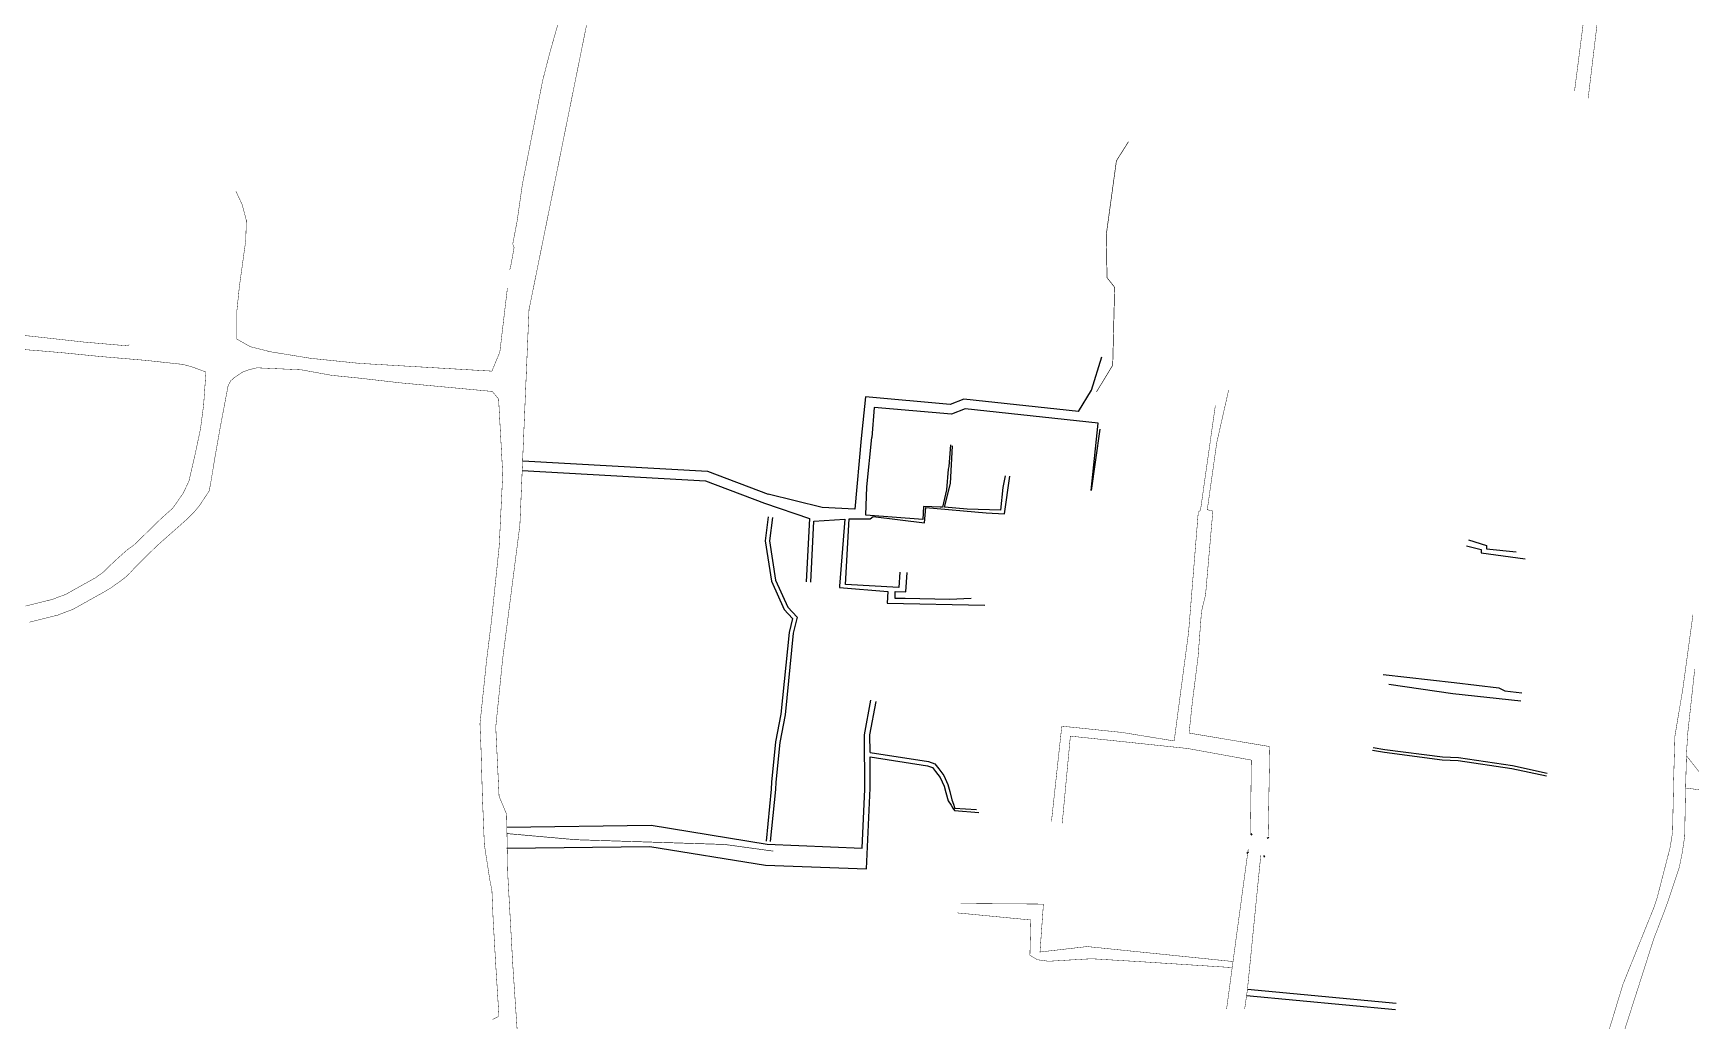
# Model space of a CAD drawing. Header units: metres. Extents: x 375792 to 378704, y 2469502 to 2471712.
# Drawn here: x 376572.8 to 376967.1, y 2470761.5 to 2470996.4 of the extents above; entities that cross this region are included whole.
import ezdxf

# ---------------------------------------------------------------- set-up
doc = ezdxf.new("R2010")
doc.units = ezdxf.units.M
doc.header["$MEASUREMENT"] = 0
for name, pattern in [('X2', [10, 8, -2]), ('X3', [5, 4, -1]), ('X6', [2, 1, -1])]:
    doc.linetypes.add(name, pattern=pattern)
for name, color, linetype in [('DLSS', 1, 'Continuous'), ('DLSS Existing Road Line', 1, 'Continuous'), ('Prived Road', 1, 'Continuous')]:
    doc.layers.add(name, color=color, linetype=linetype)

msp = doc.modelspace()

# ---------------------------------------------------------------- linework, layer by layer
at = {"layer": 'DLSS', "linetype": 'Continuous'}
for p, q in [((376862.74, 2470805.64, 7.48), (376862.47, 2470806.05, 7.48)), ((376862.74, 2470805.64, 7.48), (376862.47, 2470806.05, 7.48)), ((376866.28, 2470804.88, 6.94), (376866.7, 2470805.16, 6.94)), ((376866.28, 2470804.88, 6.94), (376866.7, 2470805.16, 6.94)), ((376861.87, 2470801.55, 7.48), (376861.45, 2470801.28, 7.48)), ((376861.87, 2470801.55, 7.48), (376861.45, 2470801.28, 7.48)), ((376865.41, 2470800.8, 6.94), (376865.69, 2470800.38, 6.94)), ((376865.41, 2470800.8, 6.94), (376865.69, 2470800.38, 6.94))]:
    msp.add_line(p, q, dxfattribs=at)
at = {"layer": 'DLSS', "linetype": 'Continuous', "flags": 128}
for points in [[(376959.31, 2471185.01, 0.1, 0.1, 0), (376955.11, 2471173.34, 0.1, 0.1, 0), (376950.72, 2471160.55, 0.1, 0.1, 0), (376945.85, 2471160.05, 0.1, 0.1, 0), (376943.96, 2471148.51, 0.1, 0.1, 0), (376941.64, 2471135.3, 0.1, 0.1, 0), (376936.96, 2471110.97, 0.1, 0.1, 0), (376935.32, 2471099.9, 0.1, 0.1, 0), (376936.9, 2471098.12, 0.1, 0.1, 0), (376941.04, 2471096.4, 0.1, 0.1, 0), (376947.54, 2471091.24, 0.1, 0.1, 0), (376953.26, 2471075.47, 0.1, 0.1, 0), (376954.53, 2471055.97, 0.1, 0.1, 0), (376951.52, 2471043.09, 0.1, 0.1, 0), (376946.95, 2471016.88, 0.1, 0.1, 0), (376942.64, 2470980.88, 0.1, 0.1, 0)], [(376722.05, 2471110.1, 0.1, 0.1, 0), (376716.45, 2471081.91, 0.1, 0.1, 0), (376717.96, 2471068.65, 0.1, 0.1, 0), (376716.18, 2471048.61, 0.1, 0.1, 0), (376707.06, 2471011.24, 0.1, 0.1, 0), (376690.76, 2470930.61, 0.1, 0.1, 0), (376688.59, 2470879.34, 0.1, 0.1, 0), (376684.48, 2470847.41, 0.1, 0.1, 0), (376682.85, 2470831.34, 0.1, 0.1, 0), (376683.64, 2470814.89, 0.1, 0.1, 0), (376685.43, 2470810.61, 0.1, 0.1, 0), (376685.71, 2470796.32, 0.1, 0.1, 0), (376686.89, 2470774.98, 0.1, 0.1, 0), (376689.44, 2470736.84, 0.1, 0.1, 0), (376690.51, 2470713.64, 0.1, 0.1, 0), (376691.05, 2470690.15, 0.1, 0.1, 0), (376690.72, 2470661.83, 0.1, 0.1, 0), (376690.15, 2470637.94, 0.1, 0.1, 0), (376689.82, 2470620.4, 0.1, 0.1, 0)], [(376927.96, 2471101.4, 0.1, 0.1, 0), (376927.4, 2471100.72, 0.1, 0.1, 0), (376925.69, 2471096.77, 0.1, 0.1, 0), (376932.44, 2471095.6, 0.1, 0.1, 0), (376942.59, 2471092.03, 0.1, 0.1, 0), (376945.4, 2471088.03, 0.1, 0.1, 0), (376950.16, 2471075.34, 0.1, 0.1, 0), (376951.08, 2471056.23, 0.1, 0.1, 0), (376947.45, 2471039.61, 0.1, 0.1, 0), (376942.41, 2471006.06, 0.1, 0.1, 0), (376939.4, 2470982.62, 0.1, 0.1, 0)], [(376947.47, 2470758.83, 0.1, 0.1, 0), (376950.92, 2470770.18, 0.1, 0.1, 0), (376958.25, 2470788.37, 0.1, 0.1, 0), (376959.1, 2470790.95, 0.1, 0.1, 0), (376962.13, 2470802.72, 0.1, 0.1, 0), (376962.71, 2470806.3, 0.1, 0.1, 0), (376962.96, 2470818.64, 0.1, 0.1, 0), (376963.26, 2470829.13, 0.1, 0.1, 0), (376965.12, 2470840.23, 0.1, 0.1, 0), (376967.55, 2470858.03, 0.1, 0.1, 0)], [(376967.97, 2470845.03, 0.1, 0.1, 0), (376966.3, 2470829.7, 0.1, 0.1, 0), (376966.03, 2470825.1, 0.1, 0.1, 0), (376965.78, 2470815.84, 0.1, 0.1, 0), (376965.59, 2470805.35, 0.1, 0.1, 0), (376965.01, 2470801.46, 0.1, 0.1, 0), (376964.3, 2470797.94, 0.1, 0.1, 0), (376961.19, 2470788.67, 0.1, 0.1, 0), (376958.22, 2470780.92, 0.1, 0.1, 0), (376955.53, 2470772.48, 0.1, 0.1, 0), (376950.94, 2470758.16, 0.1, 0.1, 0), (376950.1, 2470751.93, 0.1, 0.1, 0), (376950.42, 2470749.44, 0.1, 0.1, 0), (376951.19, 2470747.91, 0.1, 0.1, 0), (376963.73, 2470746.78, 0.1, 0.1, 0), (376965.78, 2470747.2, 0.1, 0.1, 0), (376970.68, 2470748.3, 0.1, 0.1, 0)], [(376965.81, 2470816.84, 0.1, 0.1, 0), (377003.01, 2470811.98, 0.1, 0.1, 0), (377009.43, 2470815.86, 0.1, 0.1, 0), (377020.42, 2470817.45, 0.1, 0.1, 0), (377026.18, 2470821.74, 0.1, 0.1, 0), (377029.2, 2470831.09, 0.1, 0.1, 0), (377032.31, 2470844.84, 0.1, 0.1, 0)]]:
    msp.add_lwpolyline(points, format="xyseb", dxfattribs=at)
for points, elevation in [([(376710.59, 2471095.65, 0.1, 0.1, 0), (376711.11, 2471095.64, 0.1, 0.1, 0), (376711.78, 2471094.56, 0.1, 0.1, 0), (376711.88, 2471093.95, 0.1, 0.1, 0), (376711.66, 2471093.24, 0.1, 0.1, 0), (376711.67, 2471092.08, 0.1, 0.1, 0), (376711.65, 2471088.13, 0.1, 0.1, 0), (376712.15, 2471083.45, 0.1, 0.1, 0), (376712.81, 2471076.98, 0.1, 0.1, 0), (376713.17, 2471073.5, 0.1, 0.1, 0), (376713.26, 2471070.37, 0.1, 0.1, 0), (376712.38, 2471063.01, 0.1, 0.1, 0), (376711.17, 2471055.47, 0.1, 0.1, 0), (376709.73, 2471046.14, 0.1, 0.1, 0), (376708.27, 2471038.2, 0.1, 0.1, 0), (376700.54, 2471008.74, 0.1, 0.1, 0), (376695.65, 2470991.52, 0.1, 0.1, 0), (376693.99, 2470985.03, 0.1, 0.1, 0), (376689.19, 2470960.46, 0.1, 0.1, 0), (376687.93, 2470951.62, 0.1, 0.1, 0), (376686.89, 2470946.22, 0.1, 0.1, 0), (376687.22, 2470945.44, 0.1, 0.1, 0), (376686.32, 2470940.41, 0.1, 0.1, 0), (376686.07, 2470940.09, 0.1, 0.1, 0)], 5.64), ([(376685.62, 2470935.72, 0.1, 0.1, 0), (376683.82, 2470920.5, 0.1, 0.1, 0), (376681.93, 2470915.99, 0.1, 0.1, 0), (376650.41, 2470917.84, 0.1, 0.1, 0), (376638.82, 2470919.04, 0.1, 0.1, 0), (376629.24, 2470920.6, 0.1, 0.1, 0), (376624.48, 2470921.81, 0.1, 0.1, 0), (376621.27, 2470923.62, 0.1, 0.1, 0), (376621.25, 2470929.93, 0.1, 0.1, 0), (376621.89, 2470936.17, 0.1, 0.1, 0), (376623.4, 2470947.07, 0.1, 0.1, 0), (376623.54, 2470951.85, 0.1, 0.1, 0), (376622.54, 2470955.62, 0.1, 0.1, 0), (376621.06, 2470958.77, 0.1, 0.1, 0)], 5.64), ([(376597.64, 2470922.06, 0.00000201, 0.00000201, 0), (376613.43, 2470920.39, 0.000002, 0.000002, 0), (376617.36, 2470920.2, 0.000002, 0.000002, 0), (376617.88, 2470921.32, 0.000002, 0.000002, 0), (376618.47, 2470925.1, 0.000002, 0.000002, 0), (376619.15, 2470936.26, 0.000002, 0.000002, 0), (376618.57, 2470936.07, 0.000002, 0.000002, 0)], 5.64), ([(376595.68, 2470922.25, 0.1, 0.1, 0), (376595.23, 2470922.01, 0.1, 0.1, 0), (376584.87, 2470922.91, 0.1, 0.1, 0), (376572.7, 2470924.26, 0.1, 0.1, 0), (376561.92, 2470925.39, 0.1, 0.1, 0), (376551.15, 2470926.4, 0.1, 0.1, 0), (376546.5, 2470927.35, 0.1, 0.1, 0), (376541.24, 2470929.34, 0.1, 0.1, 0), (376533.56, 2470931.44, 0.1, 0.1, 0), (376528.95, 2470932.72, 0.1, 0.1, 0), (376523.63, 2470933.89, 0.1, 0.1, 0), (376521.32, 2470934.31, 0.1, 0.1, 0), (376520.02, 2470934.83, 0.1, 0.1, 0)], 15.14), ([(376571.04, 2470860.12, 0.1, 0.1, 0), (376574.11, 2470860.88, 0.1, 0.1, 0), (376577.44, 2470861.7, 0.1, 0.1, 0), (376578.47, 2470862.11, 0.1, 0.1, 0), (376580.63, 2470862.91, 0.1, 0.1, 0), (376584.77, 2470865.24, 0.1, 0.1, 0), (376587.65, 2470866.83, 0.1, 0.1, 0), (376589.48, 2470868.15, 0.1, 0.1, 0), (376591.3, 2470869.92, 0.1, 0.1, 0), (376593.04, 2470871.55, 0.1, 0.1, 0), (376594.57, 2470872.91, 0.1, 0.1, 0), (376595.22, 2470873.49, 0.1, 0.1, 0), (376596.87, 2470874.68, 0.1, 0.1, 0), (376599.66, 2470877.39, 0.1, 0.1, 0), (376601.94, 2470879.64, 0.1, 0.1, 0), (376603.5, 2470881.13, 0.1, 0.1, 0), (376606.04, 2470883.39, 0.1, 0.1, 0), (376608.52, 2470886.94, 0.1, 0.1, 0), (376609.31, 2470888.6, 0.1, 0.1, 0), (376609.89, 2470889.86, 0.1, 0.1, 0), (376611.43, 2470896.54, 0.1, 0.1, 0), (376612.63, 2470902.21, 0.1, 0.1, 0), (376613.38, 2470907.93, 0.1, 0.1, 0), (376613.93, 2470915.77, 0.1, 0.1, 0), (376612.17, 2470916.45, 0.1, 0.1, 0), (376610.21, 2470917.12, 0.1, 0.1, 0), (376608.43, 2470917.59, 0.1, 0.1, 0), (376599.77, 2470918.54, 0.1, 0.1, 0), (376588.36, 2470919.51, 0.1, 0.1, 0), (376579.96, 2470920.35, 0.1, 0.1, 0), (376574.36, 2470920.83, 0.1, 0.1, 0), (376568.89, 2470921.26, 0.1, 0.1, 0)], 5.51), ([(376571.04, 2470860.12, 0.1, 0.1, 0), (376574.11, 2470860.88, 0.1, 0.1, 0), (376577.44, 2470861.7, 0.1, 0.1, 0), (376578.47, 2470862.11, 0.1, 0.1, 0), (376580.63, 2470862.91, 0.1, 0.1, 0), (376584.77, 2470865.24, 0.1, 0.1, 0), (376587.65, 2470866.83, 0.1, 0.1, 0), (376589.48, 2470868.15, 0.1, 0.1, 0), (376591.3, 2470869.92, 0.1, 0.1, 0), (376593.04, 2470871.55, 0.1, 0.1, 0), (376594.57, 2470872.91, 0.1, 0.1, 0), (376595.22, 2470873.49, 0.1, 0.1, 0), (376596.87, 2470874.68, 0.1, 0.1, 0), (376599.66, 2470877.39, 0.1, 0.1, 0), (376601.94, 2470879.64, 0.1, 0.1, 0), (376603.5, 2470881.13, 0.1, 0.1, 0), (376606.04, 2470883.39, 0.1, 0.1, 0), (376608.52, 2470886.94, 0.1, 0.1, 0), (376609.31, 2470888.6, 0.1, 0.1, 0), (376609.89, 2470889.86, 0.1, 0.1, 0), (376611.43, 2470896.54, 0.1, 0.1, 0), (376612.63, 2470902.21, 0.1, 0.1, 0), (376613.38, 2470907.93, 0.1, 0.1, 0), (376613.93, 2470915.77, 0.1, 0.1, 0), (376612.17, 2470916.45, 0.1, 0.1, 0), (376610.21, 2470917.12, 0.1, 0.1, 0), (376608.43, 2470917.59, 0.1, 0.1, 0), (376599.77, 2470918.54, 0.1, 0.1, 0), (376588.36, 2470919.51, 0.1, 0.1, 0), (376579.96, 2470920.35, 0.1, 0.1, 0), (376574.36, 2470920.83, 0.1, 0.1, 0), (376568.89, 2470921.26, 0.1, 0.1, 0)], 5.51), ([(376571.04, 2470860.12, 0.1, 0.1, 0), (376574.11, 2470860.88, 0.1, 0.1, 0), (376577.44, 2470861.7, 0.1, 0.1, 0), (376578.47, 2470862.11, 0.1, 0.1, 0), (376580.63, 2470862.91, 0.1, 0.1, 0), (376584.77, 2470865.24, 0.1, 0.1, 0), (376587.65, 2470866.83, 0.1, 0.1, 0), (376589.48, 2470868.15, 0.1, 0.1, 0), (376591.3, 2470869.92, 0.1, 0.1, 0), (376593.04, 2470871.55, 0.1, 0.1, 0), (376594.57, 2470872.91, 0.1, 0.1, 0), (376595.22, 2470873.49, 0.1, 0.1, 0), (376596.87, 2470874.68, 0.1, 0.1, 0), (376599.66, 2470877.39, 0.1, 0.1, 0), (376601.94, 2470879.64, 0.1, 0.1, 0), (376603.5, 2470881.13, 0.1, 0.1, 0), (376606.04, 2470883.39, 0.1, 0.1, 0), (376608.52, 2470886.94, 0.1, 0.1, 0), (376609.31, 2470888.6, 0.1, 0.1, 0), (376609.89, 2470889.86, 0.1, 0.1, 0), (376611.43, 2470896.54, 0.1, 0.1, 0), (376612.63, 2470902.21, 0.1, 0.1, 0), (376613.38, 2470907.93, 0.1, 0.1, 0), (376613.93, 2470915.77, 0.1, 0.1, 0), (376612.17, 2470916.45, 0.1, 0.1, 0), (376610.21, 2470917.12, 0.1, 0.1, 0), (376608.43, 2470917.59, 0.1, 0.1, 0), (376599.77, 2470918.54, 0.1, 0.1, 0), (376588.36, 2470919.51, 0.1, 0.1, 0), (376579.96, 2470920.35, 0.1, 0.1, 0), (376574.36, 2470920.83, 0.1, 0.1, 0), (376568.89, 2470921.26, 0.1, 0.1, 0)], 5.51), ([(376571.92, 2470856.27, 0.1, 0.1, 0), (376575.06, 2470857.06, 0.1, 0.1, 0), (376578.64, 2470857.94, 0.1, 0.1, 0), (376579.88, 2470858.43, 0.1, 0.1, 0), (376582.29, 2470859.33, 0.1, 0.1, 0), (376586.69, 2470861.79, 0.1, 0.1, 0), (376589.77, 2470863.5, 0.1, 0.1, 0), (376591.31, 2470864.43, 0.1, 0.1, 0), (376593.64, 2470866.09, 0.1, 0.1, 0), (376595, 2470867.12, 0.1, 0.1, 0), (376596.04, 2470868.15, 0.1, 0.1, 0), (376596.94, 2470869.18, 0.1, 0.1, 0), (376599.41, 2470871.65, 0.1, 0.1, 0), (376602.42, 2470874.57, 0.1, 0.1, 0), (376609.15, 2470880.53, 0.1, 0.1, 0), (376611, 2470882.33, 0.1, 0.1, 0), (376612.49, 2470884.12, 0.1, 0.1, 0), (376614.7, 2470887.52, 0.1, 0.1, 0), (376615.02, 2470889.12, 0.1, 0.1, 0), (376616.19, 2470896.18, 0.1, 0.1, 0), (376617.41, 2470903.04, 0.1, 0.1, 0), (376619.21, 2470912.55, 0.1, 0.1, 0), (376619.81, 2470913.66, 0.1, 0.1, 0), (376620.6, 2470914.37, 0.1, 0.1, 0), (376622.55, 2470915.72, 0.1, 0.1, 0), (376624.16, 2470916.33, 0.1, 0.1, 0), (376625.54, 2470916.65, 0.1, 0.1, 0), (376626.07, 2470916.78, 0.1, 0.1, 0), (376636.57, 2470916.31, 0.1, 0.1, 0), (376643.88, 2470914.98, 0.1, 0.1, 0), (376650.21, 2470914.35, 0.1, 0.1, 0), (376660, 2470913.22, 0.1, 0.1, 0), (376682.03, 2470911.16, 0.1, 0.1, 0), (376683.53, 2470909.35, 0.1, 0.1, 0), (376684.51, 2470891.51, 0.1, 0.1, 0), (376683.68, 2470874.44, 0.1, 0.1, 0), (376681.83, 2470856.56, 0.1, 0.1, 0), (376680.65, 2470847.03, 0.1, 0.1, 0), (376679.1, 2470832.11, 0.1, 0.1, 0), (376679.37, 2470825.51, 0.1, 0.1, 0), (376679.67, 2470814.95, 0.1, 0.1, 0), (376680.14, 2470803.39, 0.1, 0.1, 0), (376681.45, 2470794.93, 0.1, 0.1, 0), (376681.94, 2470792.48, 0.1, 0.1, 0), (376682.23, 2470785.55, 0.1, 0.1, 0), (376682.86, 2470774.58, 0.1, 0.1, 0), (376683.61, 2470762.57, 0.1, 0.1, 0), (376682.12, 2470761.79, 0.1, 0.1, 0)], 5.51)]:
    msp.add_lwpolyline(points, format="xyseb", dxfattribs=dict(at, elevation=elevation))
at = {"layer": 'DLSS', "linetype": 'X6', "flags": 128}
for points, elevation in [([(376683.75, 2470975.56, 0.00000202, 0.00000202, 0), (376684.45, 2470976.3, 0.000002, 0.000002, 0), (376685.26, 2470976.76, 0.000002, 0.000002, 0), (376686.14, 2470977.12, 0.000002, 0.000002, 0), (376686.99, 2470977.39, 0.000002, 0.000002, 0), (376687.91, 2470977.5, 0.000002, 0.000002, 0), (376689.21, 2470977.48, 0.000002, 0.000002, 0), (376692.42, 2470976.98, 0.00000201, 0.00000201, 0)], 15.74), ([(376681, 2470953.71, 0.00000202, 0.00000202, 0), (376681.92, 2470952.84, 0.000002, 0.000002, 0), (376683.69, 2470951.83, 0.000002, 0.000002, 0), (376685.45, 2470951.11, 0.000002, 0.000002, 0), (376687.69, 2470950.42, 0.00000201, 0.00000201, 0)], 15.57), ([(376686.07, 2470940.09, 0.00000201, 0.00000201, 0), (376685.61, 2470939.66, 0.000002, 0.000002, 0), (376663.01, 2470942.01, 0.00000201, 0.00000201, 0)], 8.01), ([(376654.75, 2470925.32, 0.00000202, 0.00000202, 0), (376658.6, 2470925.05, 0.000002, 0.000002, 0), (376660.82, 2470925.87, 0.000002, 0.000002, 0), (376662.28, 2470932.14, 0.000002, 0.000002, 0), (376662.75, 2470933.59, 0.000002, 0.000002, 0), (376668.21, 2470938.07, 0.000002, 0.000002, 0), (376685.62, 2470935.72, 0.00000201, 0.00000201, 0)], 19.6)]:
    msp.add_lwpolyline(points, format="xyseb", dxfattribs=dict(at, elevation=elevation))
at = {"layer": 'DLSS', "linetype": 'X3', "flags": 128}
for points, elevation in [([(376825.72, 2470911.06, 0.15, 0.15, 0), (376829.57, 2470917.39, 0.15, 0.15, 0), (376830.03, 2470935.93, 0.15, 0.15, 0), (376828.22, 2470938.22, 0.15, 0.15, 0), (376828.04, 2470948.43, 0.15, 0.15, 0), (376830.45, 2470966.02, 0.15, 0.15, 0), (376833.33, 2470970.57, 0.15, 0.15, 0)], 9.43), ([(376685.52, 2470806, 0.15, 0.15, 0), (376701.89, 2470804.54, 0.15, 0.15, 0), (376737.29, 2470803.41, 0.15, 0.15, 0), (376748.89, 2470801.82, 0.15, 0.15, 0)], 5.49)]:
    msp.add_lwpolyline(points, format="xyseb", dxfattribs=dict(at, elevation=elevation))
at = {"layer": 'DLSS', "linetype": 'Continuous', "flags": 128}
for points in [[(376824.43, 2470887.56), (376826.15, 2470903.6)], [(376824.51, 2470887.56), (376826.62, 2470902.15)], [(376769.77, 2470899.93), (376768.25, 2470883.13), (376760.45, 2470883.54), (376747.61, 2470886.75)], [(376791, 2470898.44), (376790.59, 2470893.33), (376790.41, 2470892.7), (376790.08, 2470887.75), (376789.07, 2470883.65), (376788.57, 2470883.65), (376784.57, 2470883.77), (376784.4, 2470880.71), (376770.83, 2470881.76), (376771.06, 2470888.47), (376772.3, 2470900.17)], [(376804, 2470891.05), (376803.45, 2470888.33), (376802.86, 2470882.9), (376794.93, 2470883.17), (376789.57, 2470883.63), (376790.98, 2470889.24), (376791.44, 2470898.23)], [(376766.93, 2470880.87), (376767.05, 2470880.88), (376771.92, 2470880.89), (376772.58, 2470881.4), (376784.84, 2470879.91), (376785.14, 2470883.55), (376799.47, 2470882.32), (376803.87, 2470882.05), (376805.12, 2470890.98)], [(376746.8, 2470884.59), (376757.48, 2470880.97), (376756.69, 2470865.85)], [(376747.66, 2470881.31), (376746.96, 2470875.65), (376748.39, 2470866.02), (376751.47, 2470859.3), (376753.44, 2470857.16), (376752.63, 2470853.86), (376750.65, 2470834.37), (376749.4, 2470827.85), (376748.45, 2470818.26), (376748.38, 2470816.55), (376747.12, 2470804.21)], [(376748.65, 2470881.18), (376747.97, 2470875.66), (376749.36, 2470866.31), (376752.32, 2470859.86), (376754.54, 2470857.44), (376753.61, 2470853.69), (376751.64, 2470834.23), (376750.39, 2470827.7), (376749.45, 2470818.19), (376749.38, 2470816.48), (376748.12, 2470804.1)], [(376757.75, 2470865.76), (376758.5, 2470880.27), (376765.87, 2470880.79)], [(376765.87, 2470880.79), (376764.63, 2470864.83), (376764.61, 2470864.5), (376776.08, 2470863.57), (376775.94, 2470860.83), (376799.17, 2470860.31)], [(376778.97, 2470868.15), (376778.69, 2470864.49), (376766.02, 2470865.26), (376766.93, 2470880.87)], [(376913.73, 2470874.4), (376917.23, 2470873.54), (376917.23, 2470872.79), (376927.64, 2470871.32)], [(376914.16, 2470875.89), (376918.47, 2470874.5), (376918.43, 2470873.76), (376925.53, 2470872.98)], [(376795.91, 2470861.91), (376790.75, 2470861.66), (376780.2, 2470861.89), (376777.86, 2470861.95), (376777.86, 2470863.59), (376780.37, 2470863.51), (376780.72, 2470868.07)], [(376893.85, 2470843.83), (376910.8, 2470841.92), (376921.39, 2470840.68), (376922.8, 2470839.99), (376926.88, 2470839.46)], [(376895.22, 2470841.5), (376910.49, 2470839.31), (376926.63, 2470837.56)], [(376685.49, 2470807.53), (376719.79, 2470807.97), (376747.36, 2470803.49), (376769.95, 2470802.53), (376770.64, 2470816.6), (376770.54, 2470829.5), (376772.07, 2470837.71)], [(376771.86, 2470825.26), (376771.83, 2470829.49), (376773.31, 2470837.42)], [(376891.37, 2470825.82), (376894.2, 2470825.34), (376907.94, 2470823.57), (376911.74, 2470823.38), (376924.52, 2470821.48), (376932.74, 2470819.71)], [(376891.49, 2470826.51), (376894.3, 2470826.03), (376908, 2470824.27), (376911.8, 2470824.08), (376924.65, 2470822.17), (376932.88, 2470820.4)], [(376685.49, 2470802.5), (376719.52, 2470802.93), (376747.01, 2470798.47), (376771.05, 2470797.64), (376771.92, 2470816.8), (376771.87, 2470824.25)], [(376771.86, 2470825.26), (376785.77, 2470823.11), (376787.3, 2470822.58), (376788.21, 2470821.4), (376789.41, 2470819.85), (376790.4, 2470817.64), (376790.83, 2470816), (376791.28, 2470814.05), (376791.71, 2470812.99), (376791.95, 2470812.17), (376791.98, 2470812.08), (376797.15, 2470811.7)], [(376771.87, 2470824.25), (376785.53, 2470822.14), (376786.69, 2470821.73), (376787.42, 2470820.79), (376788.54, 2470819.33), (376789.46, 2470817.31), (376789.86, 2470815.76), (376790.44, 2470813.78), (376791.13, 2470812.76), (376791.51, 2470812.08), (376791.92, 2470811.48), (376797.76, 2470811.05)]]:
    msp.add_lwpolyline(points, dxfattribs=at)
at = {"layer": 'DLSS', "linetype": 'X2', "flags": 128}
msp.add_lwpolyline([(376966.01, 2470824.52, 0.1, 0.1, 0), (376969.26, 2470820.38, 0.1, 0.1, 0), (376969.76, 2470820.3, 0.1, 0.1, 0), (377002.03, 2470816.09, 0.1, 0.1, 0), (377006.8, 2470819.35, 0.1, 0.1, 0), (377018.08, 2470819.28, 0.1, 0.1, 0), (377022.72, 2470823.87, 0.1, 0.1, 0), (377025.39, 2470832.14, 0.1, 0.1, 0), (377028.46, 2470845.71, 0.1, 0.1, 0)], format="xyseb", dxfattribs=at)
at = {"layer": 'DLSS', "linetype": 'Continuous'}
for points in [[(376862.74, 2470805.64, 0.00000201, 0.00000201, 0), (376866.28, 2470804.88, 0.00000201, 0.00000201, 0)], [(376862.74, 2470805.64, 0.00000201, 0.00000201, 0), (376866.28, 2470804.88, 0.00000201, 0.00000201, 0)], [(376865.41, 2470800.8, 0.00000201, 0.00000201, 0), (376861.87, 2470801.55, 0.00000201, 0.00000201, 0)], [(376865.41, 2470800.8, 0.00000201, 0.00000201, 0), (376861.87, 2470801.55, 0.00000201, 0.00000201, 0)]]:
    msp.add_lwpolyline(points, format="xyseb", dxfattribs=at)
at = {"layer": 'DLSS Existing Road Line', "linetype": 'Continuous', "const_width": 0.1, "flags": 128}
for points, elevation in [([(376853.38, 2470882.7), (376852.06, 2470883.03), (376854.31, 2470898.96), (376857.14, 2470911.49)], 7.08), ([(376849.92, 2470882.52), (376850.44, 2470882.88), (376853.97, 2470907.76)], 7.08), ([(376849.92, 2470882.52), (376847.61, 2470853.83), (376847.08, 2470849.88), (376844.19, 2470828.03), (376831.83, 2470830.05), (376817.46, 2470831.55)], 7.08), ([(376853.38, 2470882.7), (376851.65, 2470862.8), (376850.68, 2470858.81), (376849.87, 2470848.04), (376848.49, 2470837.09), (376847.73, 2470829.91), (376866.92, 2470826.69)], 7.08), ([(376817.46, 2470831.55), (376815, 2470808.83)], 7.08), ([(376862.32, 2470805.68), (376862.54, 2470823.48), (376847.46, 2470826.23), (376819.5, 2470829.18), (376817.56, 2470808.4)], 8.22), ([(376866.92, 2470826.69), (376866.54, 2470805.44)], 7.08), ([(376861.8, 2470802.32), (376856.65, 2470764.26)], 2013.89), ([(376857.99, 2470774.13), (376836.96, 2470775.48), (376824.55, 2470776.23), (376819.02, 2470775.91), (376814.33, 2470775.63), (376811.66, 2470776), (376809.88, 2470777.07), (376810.09, 2470785.45), (376792.65, 2470787.13)], 2013.89), ([(376793.42, 2470789.36), (376802.64, 2470789.31), (376813.09, 2470789.23), (376812.28, 2470777.83), (376823.5, 2470779.13), (376858.18, 2470775.57)], 7.08)]:
    msp.add_lwpolyline(points, dxfattribs=dict(at, elevation=elevation))
msp.add_lwpolyline([(376864.79, 2470800.93), (376861.61, 2470768.9), (376860.95, 2470764.26)], dxfattribs=at)
at = {"layer": 'Prived Road'}
for points in [[(376821.44, 2470906.42), (376824.55, 2470911.48), (376827.01, 2470919.41)], [(376821.44, 2470906.42), (376794.17, 2470909.34), (376790.93, 2470908.08), (376770.78, 2470909.85), (376769.77, 2470899.93)], [(376826.15, 2470903.6), (376794.49, 2470907), (376791.27, 2470905.74), (376772.88, 2470907.35), (376772.3, 2470900.17)], [(376689.28, 2470894.63), (376733.24, 2470892.2), (376747.61, 2470886.75)], [(376689.15, 2470892.34), (376732.75, 2470889.92), (376746.8, 2470884.59)]]:
    msp.add_lwpolyline(points, dxfattribs=at)
at = {"layer": 'Prived Road', "ltscale": 50, "flags": 128}
for points in [[(376861.41, 2470767.5), (376896.8, 2470764.13)], [(376861.62, 2470768.98), (376896.94, 2470765.63)]]:
    msp.add_lwpolyline(points, dxfattribs=at)

doc.saveas('drawing.dxf')
